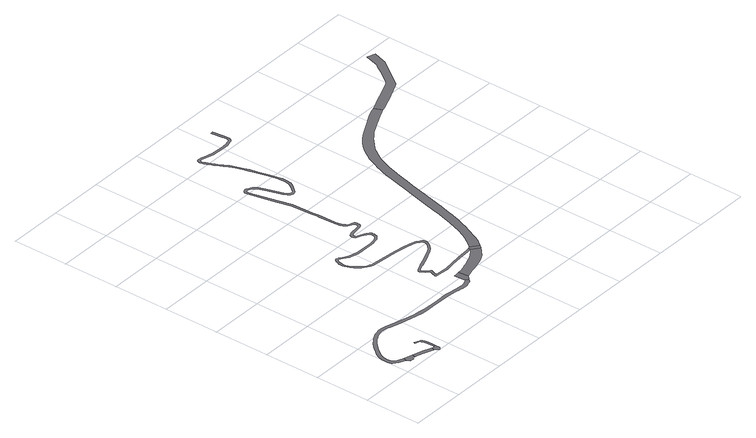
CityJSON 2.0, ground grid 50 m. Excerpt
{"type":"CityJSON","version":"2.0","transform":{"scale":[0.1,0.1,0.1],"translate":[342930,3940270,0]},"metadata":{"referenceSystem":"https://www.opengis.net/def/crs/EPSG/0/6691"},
"CityObjects":{
"road1":{"type":"Road","geometry":[{"type":"MultiSurface","lod":"1","boundaries":[[[0,1,2,3,4,5,6,7,8,9,10,11,12]]]}]},
"road2":{"type":"Road","attributes":{"RoadStructureAttribute.sectionType":"1"},"geometry":[{"type":"MultiSurface","lod":"1","boundaries":[[[11,13,14,15,16,17,12]]]}]},
"road3":{"type":"Road","geometry":[{"type":"MultiSurface","lod":"1","boundaries":[[[18,19,20,21,22,16,15,23,24,25]]]}]},
"road4":{"type":"Road","attributes":{"RoadStructureAttribute.sectionType":"1"},"geometry":[{"type":"MultiSurface","lod":"1","boundaries":[[[19,26,27,28,29,30,31,32,33,34,35,36,37,38,39,20]]]}]},
"road5":{"type":"Road","attributes":{"RoadStructureAttribute.sectionType":"1"},"geometry":[{"type":"MultiSurface","lod":"1","boundaries":[[[40,41,42,43,44,45,46,47,48,49,50,51,52,53,54,55,56,57,58,59,60,61,62,63,64,65,66,67,68,69,70,71,72,73,74,75,76,77,78,79,80,81,82,83,84,85,86,87,88,89,90,1,0,91,92,93,94,95,96,97,98,99,100,101,102,103,104,105,106,107,108,109,110,111,112,113,114,115,116,117,118,119,120,121,122,123,124,125,126,127,128,129,130,131,132,133,134,135,136,137,138,139,140]]]}]},
"road6":{"type":"Road","geometry":[{"type":"MultiSurface","lod":"1","boundaries":[[[141,142,143,144,145,146,147,148,149,40,140]]]}]},
"road7":{"type":"Road","attributes":{"RoadStructureAttribute.sectionType":"1"},"geometry":[{"type":"MultiSurface","lod":"1","boundaries":[[[150,151,152,153,154,155,156,157,158,159,160,161,162,163,164,165,166,167,168,169,170,171,172,173,174,175,176,177,178,179,180,181,182,183,184,185,186,187,188,189,190,191,192,193,194,195,196,197,198,199,200,201,202,203,204,205,206,207,208,209,210,211,212,213,214,215,216,217,218,219,220,221,222,223,224,225,226,227,228,229,230,231,232,233,234,235,236,237,238,239,240,241,242,243,244,245,246,247,248,249,250,251,252,253,254,255,256,257,258,259,260,261,262,263,264,265,266,267,268,269,270,271,272,273,274,275,276,277,278,279,280,281,282,283,284,285,286,287,288,289,290,291,292,293,294,295,296,297,298,299,300,301,302,303,304,305,306,307,308,309,310,311,312,313,314,315,316,317,318,319,320,321,322,323,324,325,326,327,328,329,330,331,332,333,334,335,336,337,338,339,340,341,342,343,344,345,346,347,348,349,350,351,352,353,354,355,356,357,358,359,360,361,362,363,364,365,366,367,368,369,370,371,372,373,374,375,376,377,378,379,380,381,382,383,384,385,386,387,388,389,390,391,392,393,394,395,396,397,398,399,400,401,402,403,404,405,406,407,408,409,410,411,412,413,414,415,416,417,418,419,420,421,422,423,424,425,426,427,428,429,430,431,432,433,434,435,436,437,438,439,440,441,442,443,444,445,446,447,448,449,450,451,452,453,454,455,456,457,458,459,460,461,462,463,464,465,466,467,468,469,470,471,472,473,474,475,476,477,478,479,480,481,482,483,484,485,486,487,488,489,490,491,492,493,494,495,496,497,498,499,500,501,502,503,504,505,506,507,508,509,510,511,512,144,143,513,514,515,516,517,518,519,520,521,522,502,523]]]}]},
"road8":{"type":"Road","geometry":[{"type":"MultiSurface","lod":"1","boundaries":[[[524,525,523,502,522,526]]]}]},
"road9":{"type":"Road","attributes":{"function":"3","RoadStructureAttribute.sectionType":"1"},"geometry":[{"type":"MultiSurface","lod":"1","boundaries":[[[527,528,529,530,531,532,533,534,535,536,537,538,539,540,541,542,543,544,545,546,547,548,549,550,551,552,553,554,555,556,557,558,559,560,561,524,526,562,563,564,565,566,567,568,569,570,571,572,573,574,575,576,577,578,579,580,581,582,583,584,585,586,587,588,589,590,591,592,593,594,595,596,597,598,599,600,601,602,603]]]}]},
"road10":{"type":"Road","attributes":{"function":"3","RoadStructureAttribute.sectionType":"6"},"geometry":[{"type":"MultiSurface","lod":"1","boundaries":[[[602,604,605,606,607,608,609,610,611,612,613,614,615,616,617,618,619,620,621,622,623,624,625,626,627,628,629,630,631,632,633,603]]]}]}
},
"vertices":[
[130,145,0],[121,112,0],[127,106,0],[132,99,0],[134,82,0],[170,76,0],[172,84,0],[174,88,0],[178,92,0],[185,94,0],[193,94,0],[201,92,0],[209,122,0],
[229,84,0],[287,64,0],[366,36,0],[378,65,0],[297,94,0],
[421,40,0],[423,67,0],[404,66,0],[402,60,0],[400,59,0],[381,24,0],[399,1,0],[424,21,0],
[421,94,0],[422,142,0],[419,167,0],[411,184,0],[402,197,0],[393,203,0],[348,218,0],[344,205,0],[389,190,0],[393,182,0],[400,159,0],[402,143,0],[404,122,0],[406,84,0],
[1267,451,0],[1261,444,0],[1238,431,0],[1217,426,0],[1195,424,0],[1171,425,0],[1156,426,0],[1129,430,0],[1107,432,0],[1071,438,0],[1027,442,0],[997,443,0],[917,443,0],[827,444,0],[761,446,0],[708,452,0],[654,460,0],[599,471,0],[552,483,0],[505,495,0],[440,513,0],[406,524,0],[384,531,0],[353,536,0],[329,539,0],[312,539,0],[305,538,0],[300,538,0],[279,534,0],[244,524,0],[211,508,0],[196,499,0],[168,480,0],[142,460,0],[117,437,0],[116,436,0],[91,409,0],[64,375,0],[42,345,0],[26,319,0],[15,294,0],[9,272,0],[7,262,0],[7,238,0],[9,210,0],[12,192,0],[15,177,0],[23,166,0],[41,151,0],[64,136,0],[91,125,0],[100,154,0],[75,164,0],[58,177,0],[48,186,0],[42,198,0],[39,213,0],[38,240,0],[39,265,0],[43,283,0],[53,305,0],[67,328,0],[88,357,0],[114,389,0],[139,416,0],[161,437,0],[166,441,0],[184,456,0],[197,465,0],[225,481,0],[255,496,0],[286,505,0],[308,509,0],[328,509,0],[349,507,0],[377,501,0],[398,494,0],[431,484,0],[468,474,0],[488,469,0],[497,466,0],[592,442,0],[650,431,0],[704,422,0],[758,416,0],[826,414,0],[917,413,0],[997,413,0],[1024,412,0],[1067,408,0],[1101,403,0],[1124,398,0],[1152,393,0],[1168,390,0],[1195,389,0],[1222,391,0],[1247,398,0],[1263,403,0],[1277,411,0],[1286,422,0],[1294,434,0],
[1295,436,0],[1320,461,0],[1327,465,0],[1314,555,0],[1291,551,0],[1260,549,0],[1265,464,0],[1268,462,0],[1269,458,0],
[1582,696,0],[1557,694,0],[1516,691,0],[1480,689,0],[1389,679,0],[1300,668,0],[1195,671,0],[1192,673,0],[1190,676,0],[1190,678,0],[1195,694,0],[1209,725,0],[1209,731,0],[1206,740,0],[1203,744,0],[1173,769,0],[1154,797,0],[1155,801,0],[1158,806,0],[1162,811,0],[1202,827,0],[1221,832,0],[1301,860,0],[1402,907,0],[1437,929,0],[1467,957,0],[1483,980,0],[1494,1007,0],[1493,1025,0],[1491,1040,0],[1490,1044,0],[1484,1050,0],[1470,1062,0],[1454,1072,0],[1441,1080,0],[1411,1093,0],[1334,1111,0],[1232,1124,0],[1041,1143,0],[985,1150,0],[964,1157,0],[944,1167,0],[913,1192,0],[875,1235,0],[860,1262,0],[847,1301,0],[845,1313,0],[844,1329,0],[845,1338,0],[847,1348,0],[852,1365,0],[856,1377,0],[864,1386,0],[870,1390,0],[874,1390,0],[880,1391,0],[888,1388,0],[894,1383,0],[909,1369,0],[952,1341,0],[992,1330,0],[1034,1321,0],[1198,1318,0],[1216,1320,0],[1244,1325,0],[1277,1333,0],[1295,1346,0],[1308,1358,0],[1313,1364,0],[1321,1393,0],[1322,1400,0],[1321,1412,0],[1320,1418,0],[1317,1425,0],[1308,1434,0],[1288,1450,0],[1246,1472,0],[1220,1483,0],[1206,1491,0],[1202,1499,0],[1201,1505,0],[1202,1509,0],[1204,1513,0],[1207,1516,0],[1217,1521,0],[1223,1524,0],[1231,1526,0],[1325,1541,0],[1335,1545,0],[1346,1553,0],[1350,1558,0],[1354,1569,0],[1355,1573,0],[1355,1581,0],[1355,1593,0],[1353,1603,0],[1351,1610,0],[1347,1614,0],[1336,1621,0],[1303,1632,0],[1292,1638,0],[1283,1651,0],[1275,1663,0],[1269,1684,0],[1260,1731,0],[1257,1872,0],[1256,1896,0],[1250,1954,0],[1240,2144,0],[1215,2258,0],[1155,2509,0],[1155,2527,0],[1158,2532,0],[1163,2537,0],[1165,2538,0],[1167,2539,0],[1169,2539,0],[1174,2539,0],[1178,2538,0],[1181,2537,0],[1217,2519,0],[1238,2489,0],[1258,2432,0],[1302,2289,0],[1319,2257,0],[1329,2247,0],[1340,2237,0],[1352,2232,0],[1359,2230,0],[1365,2229,0],[1376,2232,0],[1384,2235,0],[1391,2240,0],[1443,2300,0],[1464,2339,0],[1469,2379,0],[1472,2430,0],[1464,2469,0],[1449,2540,0],[1424,2639,0],[1407,2707,0],[1394,2754,0],[1375,2809,0],[1354,2860,0],[1333,2901,0],[1319,2924,0],[1302,2965,0],[1289,2993,0],[1280,3014,0],[1277,3020,0],[1271,3033,0],[1260,3064,0],[1260,3068,0],[1262,3074,0],[1265,3079,0],[1267,3080,0],[1272,3082,0],[1281,3081,0],[1289,3081,0],[1394,3050,0],[1500,3044,0],[1565,3047,0],[1605,3056,0],[1615,3059,0],[1623,3062,0],[1630,3067,0],[1643,3084,0],[1645,3090,0],[1647,3100,0],[1648,3115,0],[1644,3149,0],[1635,3254,0],[1612,3252,0],[1621,3147,0],[1628,3116,0],[1628,3105,0],[1626,3097,0],[1624,3092,0],[1617,3083,0],[1607,3078,0],[1599,3075,0],[1563,3067,0],[1500,3064,0],[1397,3070,0],[1325,3089,0],[1297,3099,0],[1281,3101,0],[1270,3102,0],[1267,3101,0],[1263,3101,0],[1258,3099,0],[1254,3096,0],[1249,3092,0],[1246,3087,0],[1243,3082,0],[1240,3074,0],[1240,3069,0],[1240,3064,0],[1241,3057,0],[1251,3030,0],[1257,3016,0],[1260,3009,0],[1270,2987,0],[1283,2957,0],[1301,2915,0],[1316,2891,0],[1335,2852,0],[1356,2802,0],[1375,2748,0],[1388,2702,0],[1404,2634,0],[1430,2536,0],[1445,2463,0],[1452,2428,0],[1449,2381,0],[1444,2345,0],[1426,2311,0],[1379,2257,0],[1374,2253,0],[1369,2251,0],[1364,2251,0],[1357,2252,0],[1352,2254,0],[1347,2258,0],[1342,2262,0],[1335,2270,0],[1320,2297,0],[1277,2439,0],[1256,2498,0],[1230,2535,0],[1188,2556,0],[1180,2559,0],[1171,2560,0],[1164,2560,0],[1152,2555,0],[1141,2546,0],[1135,2537,0],[1135,2507,0],[1195,2254,0],[1220,2142,0],[1230,1952,0],[1236,1897,0],[1237,1871,0],[1240,1728,0],[1250,1678,0],[1256,1656,0],[1266,1639,0],[1279,1623,0],[1295,1614,0],[1328,1603,0],[1329,1602,0],[1332,1599,0],[1333,1594,0],[1334,1588,0],[1334,1581,0],[1333,1574,0],[1330,1570,0],[1326,1566,0],[1322,1563,0],[1316,1559,0],[1293,1556,0],[1234,1548,0],[1220,1545,0],[1206,1539,0],[1192,1531,0],[1185,1525,0],[1181,1516,0],[1180,1508,0],[1182,1495,0],[1184,1488,0],[1187,1483,0],[1191,1477,0],[1211,1465,0],[1238,1454,0],[1278,1434,0],[1294,1420,0],[1299,1414,0],[1301,1411,0],[1303,1404,0],[1296,1375,0],[1287,1366,0],[1278,1358,0],[1268,1352,0],[1246,1345,0],[1217,1340,0],[1196,1338,0],[1037,1341,0],[960,1359,0],[933,1377,0],[897,1401,0],[891,1404,0],[885,1406,0],[874,1410,0],[868,1411,0],[863,1411,0],[861,1411,0],[857,1410,0],[853,1407,0],[850,1404,0],[843,1392,0],[838,1381,0],[836,1374,0],[830,1360,0],[827,1348,0],[824,1331,0],[825,1311,0],[827,1296,0],[842,1254,0],[858,1224,0],[899,1178,0],[933,1150,0],[957,1139,0],[981,1131,0],[1039,1123,0],[1230,1105,0],[1331,1091,0],[1405,1073,0],[1432,1063,0],[1458,1046,0],[1471,1035,0],[1472,1032,0],[1473,1023,0],[1474,1010,0],[1466,989,0],[1452,970,0],[1426,946,0],[1393,925,0],[1266,873,0],[1211,852,0],[1203,849,0],[1148,825,0],[1136,813,0],[1132,805,0],[1131,795,0],[1158,755,0],[1186,732,0],[1187,731,0],[1188,726,0],[1187,723,0],[1176,701,0],[1166,669,0],[1169,665,0],[1173,661,0],[1177,658,0],[1181,655,0],[1236,652,0],[1299,648,0],[1391,659,0],[1482,669,0],[1517,671,0],[1558,674,0],[1576,676,0],[1625,683,0],[1617,676,0],[1589,655,0],[1561,635,0],[1536,623,0],[1495,604,0],[1436,582,0],[1420,578,0],[1385,568,0],[1351,560,0],[1333,557,0],[1354,472,0],[1397,484,0],[1439,494,0],[1496,509,0],[1544,524,0],[1577,540,0],[1615,563,0],[1652,594,0],[1662,604,0],[1691,632,0],[1623,701,0],
[1642,711,0],[1633,706,0],[1710,656,0],
[2638,2474,0],[2579,2451,0],[2424,2367,0],[2367,2339,0],[2328,2315,0],[2285,2287,0],[2248,2255,0],[2216,2225,0],[2185,2190,0],[2157,2152,0],[2132,2114,0],[2111,2080,0],[2090,2038,0],[2069,1991,0],[2054,1953,0],[2038,1910,0],[2023,1866,0],[2005,1809,0],[1990,1740,0],[1971,1668,0],[1954,1597,0],[1932,1514,0],[1914,1441,0],[1890,1344,0],[1866,1249,0],[1846,1168,0],[1828,1101,0],[1809,1037,0],[1788,972,0],[1765,912,0],[1743,864,0],[1721,822,0],[1696,779,0],[1674,748,0],[1650,720,0],[1718,666,0],[1742,699,0],[1744,702,0],[1769,747,0],[1792,794,0],[1812,841,0],[1824,867,0],[1836,895,0],[1863,962,0],[1883,1015,0],[1905,1082,0],[1907,1088,0],[1925,1156,0],[1944,1230,0],[1969,1335,0],[1991,1428,0],[2008,1499,0],[2030,1585,0],[2048,1656,0],[2068,1726,0],[2080,1773,0],[2085,1790,0],[2100,1843,0],[2113,1883,0],[2128,1924,0],[2143,1960,0],[2162,2004,0],[2192,2053,0],[2219,2095,0],[2247,2130,0],[2278,2164,0],[2313,2197,0],[2338,2219,0],[2367,2240,0],[2410,2271,0],[2465,2300,0],[2517,2327,0],[2563,2351,0],[2613,2378,0],[2672,2402,0],[2698,2412,0],[2668,2485,0],
[2735,2426,0],[2793,2450,0],[2834,2466,0],[2892,2492,0],[2928,2507,0],[2961,2521,0],[2988,2533,0],[3020,2549,0],[3042,2560,0],[3172,2745,0],[3179,2755,0],[3195,2778,0],[3208,2797,0],[3214,2806,0],[3221,2816,0],[3229,2841,0],[3262,2944,0],[3191,2967,0],[3158,2863,0],[3150,2838,0],[3143,2829,0],[3123,2799,0],[3096,2761,0],[3006,2632,0],[2981,2619,0],[2956,2606,0],[2929,2594,0],[2897,2581,0],[2763,2524,0],[2703,2499,0]
]}
